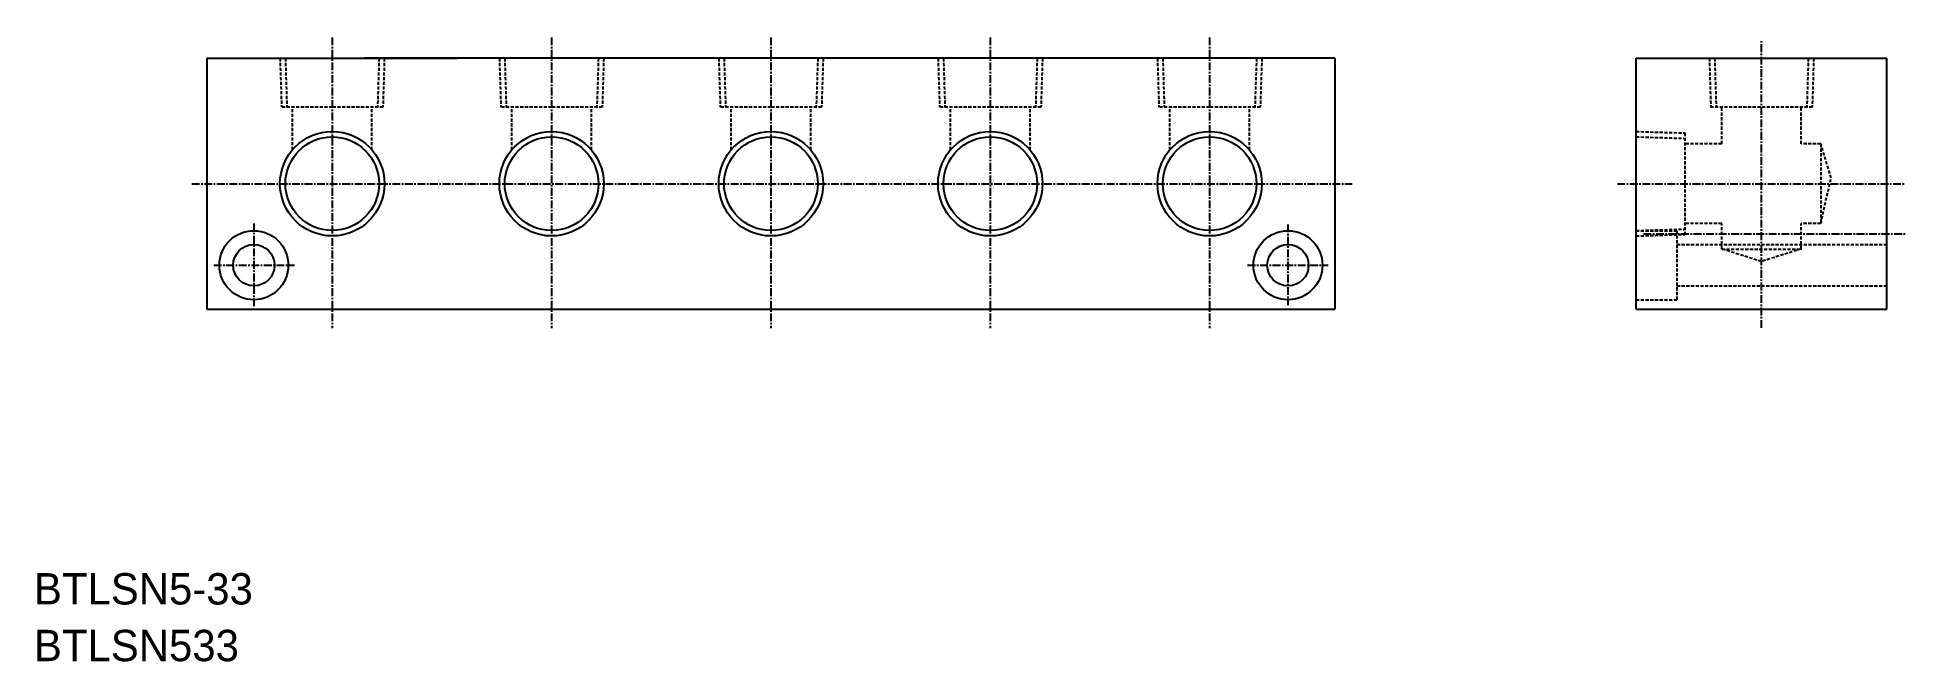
# Model space of a CAD drawing. Extents: x 1640 to 1938, y 5653 to 5753.
import ezdxf

# ---------------------------------------------------------------- set-up
doc = ezdxf.new("R2010")
doc.units = 0
doc.linetypes.add('CENTER', pattern=[2, 1.25, -0.25, 0.25, -0.25])
doc.linetypes.add('DASHED', pattern=[0.75, 0.5, -0.25])
doc.layers.get('0').update_dxf_attribs({"linetype": 'CONTINUOUS'})
doc.layers.add('CENTER', color=1, linetype='CENTER')

msp = doc.modelspace()

# ---------------------------------------------------------------- linework, layer by layer
at = {"color": 7, "linetype": 'CONTINUOUS'}
for p, q in [((1666.83, 5749.17), (1666.83, 5709.17)), ((1666.83, 5749.17), (1706.83, 5749.17)), ((1846.83, 5749.17), (1846.83, 5709.17)), ((1894.89, 5749.17), (1934.89, 5749.17)), ((1894.89, 5709.17), (1894.89, 5749.17)), ((1934.89, 5709.17), (1934.89, 5749.17)), ((1666.83, 5709.17), (1846.83, 5709.17)), ((1721.83, 5709.17), (1721.83, 5709.17)), ((1894.89, 5709.17), (1934.89, 5709.17))]:
    msp.add_line(p, q, dxfattribs=at)
at = {"color": 3, "linetype": 'DASHED'}
for p, q in [((1678.5, 5749.17), (1678.75, 5741.4)), ((1679.36, 5749.17), (1679.6, 5741.4)), ((1694.31, 5749.17), (1694.06, 5741.4)), ((1695.16, 5749.17), (1694.92, 5741.4)), ((1713.5, 5749.17), (1713.75, 5741.4)), ((1714.36, 5749.17), (1714.6, 5741.4)), ((1729.31, 5749.17), (1729.06, 5741.4)), ((1730.16, 5749.17), (1729.92, 5741.4)), ((1748.5, 5749.17), (1748.75, 5741.4)), ((1749.36, 5749.17), (1749.6, 5741.4)), ((1764.31, 5749.17), (1764.06, 5741.4)), ((1765.16, 5749.17), (1764.92, 5741.4)), ((1783.5, 5749.17), (1783.75, 5741.4)), ((1784.36, 5749.17), (1784.6, 5741.4)), ((1799.31, 5749.17), (1799.06, 5741.4)), ((1800.16, 5749.17), (1799.92, 5741.4)), ((1818.5, 5749.17), (1818.75, 5741.4)), ((1819.36, 5749.17), (1819.6, 5741.4)), ((1834.31, 5749.17), (1834.06, 5741.4)), ((1835.16, 5749.17), (1834.92, 5741.4)), ((1906.56, 5749.17), (1906.8, 5741.4)), ((1907.41, 5749.17), (1907.66, 5741.4)), ((1922.36, 5749.17), (1922.12, 5741.4)), ((1923.22, 5749.17), (1922.98, 5741.4)), ((1686.83, 5741.4), (1678.75, 5741.4)), ((1680.48, 5734.56), (1680.48, 5741.4)), ((1694.92, 5741.4), (1686.83, 5741.4)), ((1693.18, 5734.56), (1693.18, 5741.4)), ((1721.83, 5741.4), (1713.75, 5741.4)), ((1715.48, 5734.56), (1715.48, 5741.4)), ((1729.92, 5741.4), (1721.83, 5741.4)), ((1728.18, 5734.56), (1728.18, 5741.4)), ((1756.83, 5741.4), (1748.75, 5741.4)), ((1750.48, 5734.56), (1750.48, 5741.4)), ((1764.92, 5741.4), (1756.83, 5741.4)), ((1763.18, 5734.56), (1763.18, 5741.4)), ((1791.83, 5741.4), (1783.75, 5741.4)), ((1785.48, 5734.56), (1785.48, 5741.4)), ((1799.92, 5741.4), (1791.83, 5741.4)), ((1798.18, 5734.56), (1798.18, 5741.4)), ((1826.83, 5741.4), (1818.75, 5741.4)), ((1820.48, 5734.56), (1820.48, 5741.4)), ((1834.92, 5741.4), (1826.83, 5741.4)), ((1833.18, 5734.56), (1833.18, 5741.4)), ((1922.98, 5741.4), (1906.8, 5741.4)), ((1908.54, 5735.52), (1908.54, 5741.4)), ((1921.24, 5735.52), (1921.24, 5741.4)), ((1894.89, 5737.5), (1902.66, 5737.26)), ((1894.89, 5736.65), (1902.66, 5736.4)), ((1902.66, 5737.26), (1902.66, 5721.08)), ((1908.54, 5735.52), (1902.66, 5735.52)), ((1924.35, 5735.52), (1921.24, 5735.52)), ((1925.99, 5730.09), (1924.35, 5735.52)), ((1924.35, 5735.52), (1924.35, 5722.82)), ((1924.35, 5722.82), (1925.99, 5730.09)), ((1894.89, 5721.7), (1902.66, 5721.94)), ((1894.89, 5721.67), (1901.39, 5721.67)), ((1894.89, 5720.84), (1902.66, 5721.08)), ((1901.39, 5721.67), (1901.39, 5710.67)), ((1908.54, 5722.82), (1902.66, 5722.82)), ((1908.54, 5718.76), (1908.54, 5722.82)), ((1924.35, 5722.82), (1921.24, 5722.82)), ((1921.24, 5718.76), (1921.24, 5722.82)), ((1901.39, 5719.47), (1934.89, 5719.47)), ((1914.86, 5716.78), (1908.54, 5718.76)), ((1908.54, 5718.76), (1921.24, 5718.76)), ((1921.24, 5718.76), (1914.86, 5716.78)), ((1901.39, 5712.87), (1934.89, 5712.87)), ((1894.89, 5710.67), (1901.39, 5710.67))]:
    msp.add_line(p, q, dxfattribs=at)
msp.add_line((1846.83, 5749.17), (1692.01, 5749.17))
at = {"color": 3, "linetype": 'CONTINUOUS'}
for centre in [(1686.83, 5729.17), (1721.83, 5729.17), (1756.83, 5729.17), (1791.83, 5729.17), (1826.83, 5729.17)]:
    msp.add_circle(centre, 8.33, dxfattribs=at)
at = {"color": 7, "linetype": 'CONTINUOUS'}
for centre, radius in [((1686.83, 5729.17), 7.47), ((1721.83, 5729.17), 7.47), ((1756.83, 5729.17), 7.47), ((1791.83, 5729.17), 7.47), ((1826.83, 5729.17), 7.47), ((1674.33, 5716.17), 5.5), ((1839.33, 5716.17), 5.5), ((1674.33, 5716.17), 3.3), ((1839.33, 5716.17), 3.3)]:
    msp.add_circle(centre, radius, dxfattribs=at)
at = {"layer": 'CENTER', "color": 1, "linetype": 'CENTER'}
for p, q in [((1686.83, 5752.5), (1686.83, 5706.16)), ((1721.83, 5752.5), (1721.83, 5706.16)), ((1756.83, 5752.5), (1756.83, 5706.16)), ((1791.83, 5752.5), (1791.83, 5706.16)), ((1826.83, 5752.5), (1826.83, 5706.16)), ((1914.89, 5706.17), (1914.89, 5752.17)), ((1664.43, 5729.17), (1849.58, 5729.17)), ((1891.89, 5729.17), (1937.89, 5729.17)), ((1674.33, 5722.85), (1674.33, 5709.67)), ((1839.33, 5722.69), (1839.33, 5709.82)), ((1896.06, 5721.17), (1937.89, 5721.17)), ((1667.93, 5716.17), (1680.8, 5716.17)), ((1832.89, 5716.17), (1845.76, 5716.17))]:
    msp.add_line(p, q, dxfattribs=at)

# ---------------------------------------------------------------- texts
at = {"color": 7, "linetype": 'CONTINUOUS'}
for s, p in [('BTLSN5-33', (1639.24, 5662.08)), ('BTLSN533', (1639.24, 5653.04))]:
    msp.add_text(s, height=5, dxfattribs=at).set_placement(p)

doc.saveas('drawing.dxf')
